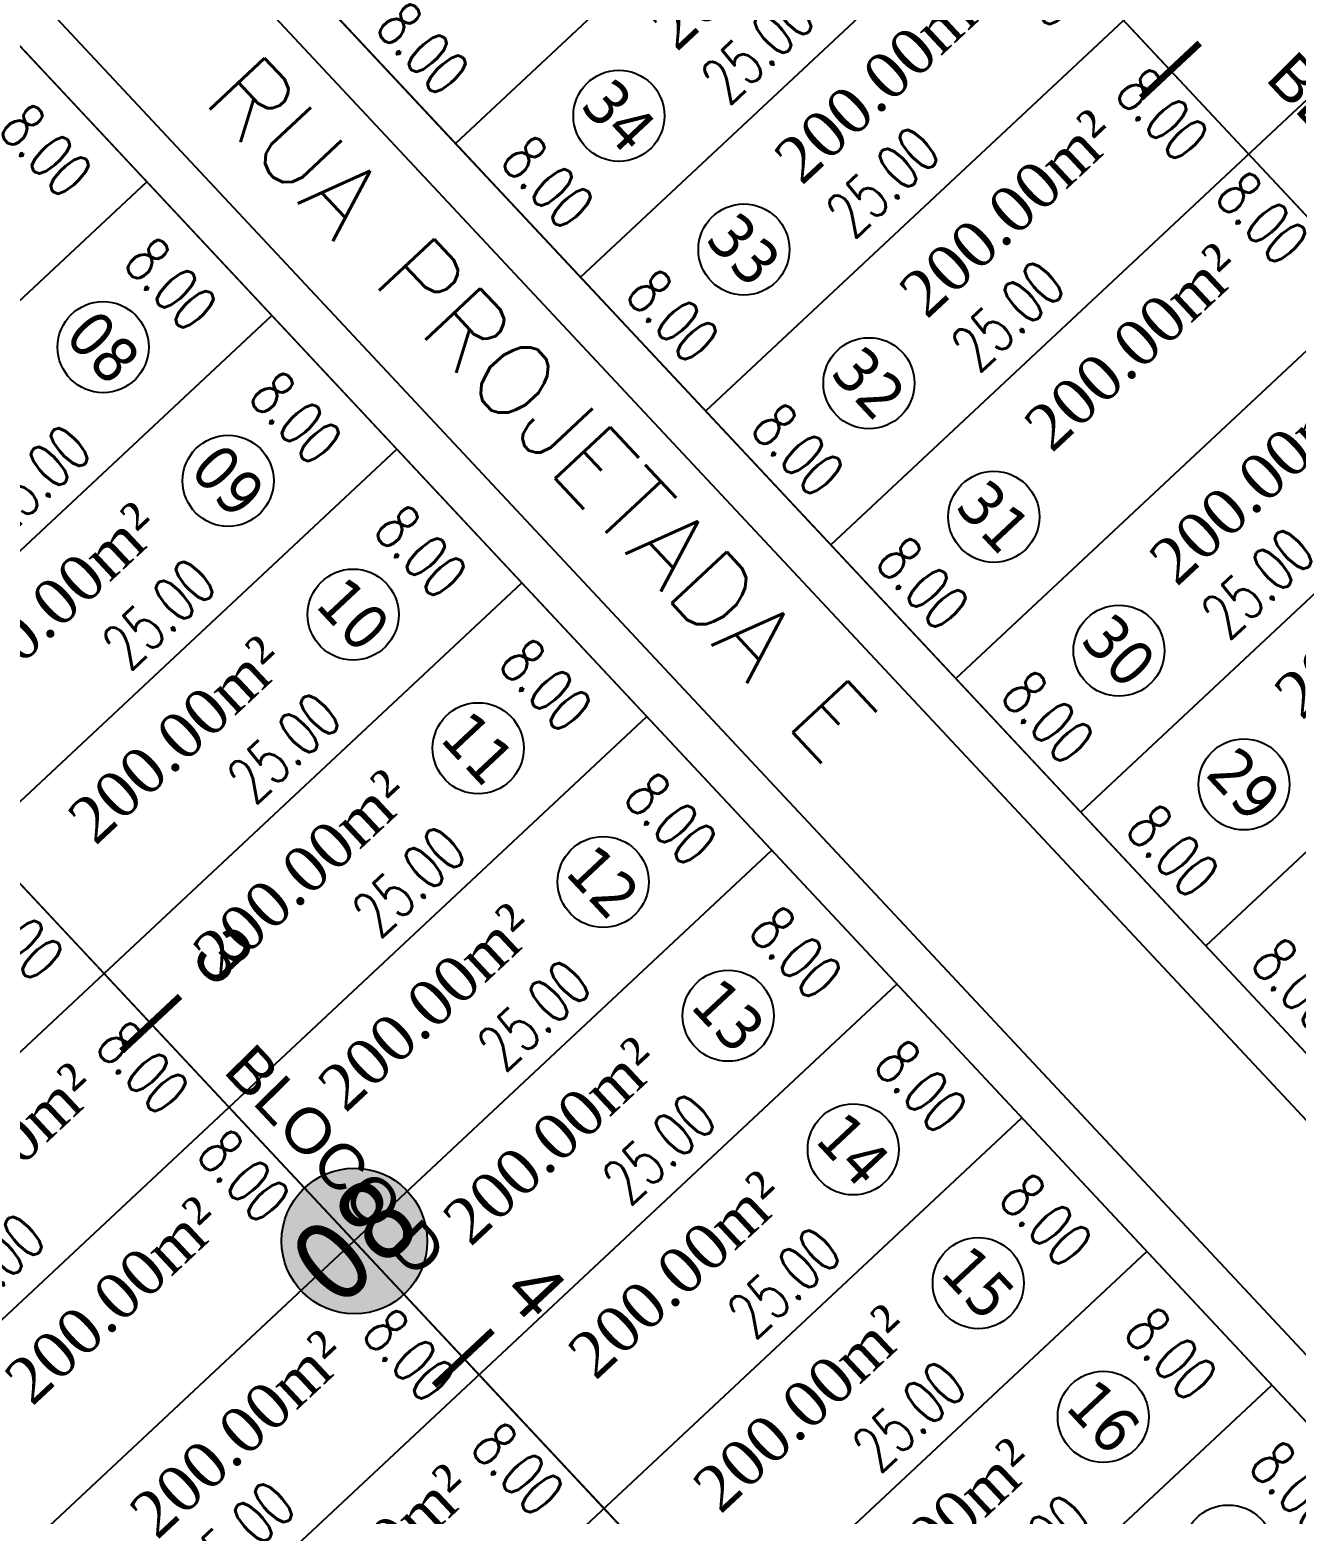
# Model space of a CAD drawing. Header units: metres. Extents: x 436314 to 439216, y 9612307 to 9615043.
# Drawn here: x 437425.6 to 437481, y 9614770.7 to 9614835.6 of the extents above; entities that cross this region are included whole.
import ezdxf

# ---------------------------------------------------------------- set-up
doc = ezdxf.new("R2010")
doc.units = ezdxf.units.M
doc.header["$PDMODE"] = 35
doc.header["$PDSIZE"] = 0.1
doc.linetypes.add('ACAD_ISO02W100', pattern=[15, 12, -3])
for name, color, linetype in [('ADUTORA', 90, 'Continuous'), ('Auxiliar', 7, 'Continuous'), ('COTAS', 10, 'Continuous'), ('Eixo Acesso', 2, 'ACAD_ISO02W100'), ('Estacas', 7, 'Continuous'), ('Layer3', 1, 'Continuous'), ('M_FIO', 32, 'Continuous'), ('ÁREA', 7, 'Continuous')]:
    doc.layers.add(name, color=color, linetype=linetype)
doc.layers.get('0').off()
doc.styles.add('ARIAL', font='arial.ttf')
doc.styles.add('COTAS', font='romans.shx', dxfattribs={"width": 0.7})
doc.styles.add('symplex', font='simplex.shx', dxfattribs={"bigfont": 'bigfont.shx'})
doc.styles.add('tahoma', font='tahoma.ttf')
doc.styles.add('ÁREA', font='times.ttf', dxfattribs={"height": 2})
doc.dimstyles.new('C-75', dxfattribs={"dimtxt": 2, "dimasz": 0.2, "dimexe": 0, "dimexo": 0, "dimgap": 1, "dimtad": 0, "dimzin": 4, "dimdsep": 46, "dimtxsty": 'COTAS', "dimblk1": 'BOL-COT', "dimblk2": 'BOL-COT', "dimsah": 1, "dimcen": 0.1, "dimse1": 1, "dimse2": 1, "dimsd1": 1, "dimsd2": 1, "dimclrd": 8, "dimclre": 256, "dimclrt": 256, "dimaunit": 1, "dimadec": 3, "dimazin": 0, "dimtfac": 0.5, "dimtix": 1, "dimtmove": 0, "dimatfit": 3, "dimldrblk": 'BOL-COT', "dimfxl": 1, "dimtolj": 1, "dimtzin": 0, "dimarcsym": 0})

# ---------------------------------------------------------------- blocks, each defined once
blk = doc.blocks.new('Est')
at = {"const_width": 0.2}
blk.add_lwpolyline([(0, -1.19999999925494), (0, 1.200000001117586)], dxfattribs=at)
blk = doc.blocks.new('*D468')
at = {"layer": 'Defpoints', "color": 0, "transparency": 16777216}
for p in [(2671.273579074094, 1125.551401792425), (2668.99414419426, 1117.551320744429), (2671.273863501114, 1117.55140179615)]:
    blk.add_point(p, dxfattribs=at)
at = {"layer": 'Layer3', "transparency": 16777216, "insert": (2668.994001980749, 1121.551320742566), "char_height": 2, "attachment_point": 5, "rotation": 270.0020370584799, "style": 'COTAS'}
blk.add_mtext('\\A1;8.00', dxfattribs=at)
blk = doc.blocks.new('BOL-COT')
at = {"layer": 'COTAS'}
for p, q in [((-1.999999999999943, 8.53e-14), (2, 8.53e-14)), ((0, -2.999999999999971), (0, 3.000000000000028))]:
    blk.add_line(p, q, dxfattribs=at)
blk.add_circle((0, 0), 0.4, dxfattribs=at)
blk = doc.blocks.new('*D469')
at = {"layer": 'Defpoints', "color": 0, "transparency": 16777216}
for p in [(2646.273797914312, 1119.394247165281), (2646.273863464966, 1117.550512969825), (2671.273863499251, 1117.551401799876)]:
    blk.add_point(p, dxfattribs=at)
at = {"layer": 'Layer3', "transparency": 16777216, "insert": (2658.773797931455, 1119.394691580306), "char_height": 2, "attachment_point": 5, "rotation": 0.002037048421005068, "style": 'COTAS'}
blk.add_mtext('\\A1;25.00', dxfattribs=at)
blk = doc.blocks.new('*D473')
at = {"layer": 'Defpoints', "color": 0, "transparency": 16777216}
for p in [(2671.273863500182, 1117.551401798013), (2668.994428619359, 1109.551320750365), (2671.274147925981, 1109.551401801738)]:
    blk.add_point(p, dxfattribs=at)
at = {"layer": 'Layer3', "transparency": 16777216, "insert": (2668.99428640646, 1113.551320748503), "char_height": 2, "attachment_point": 5, "rotation": 270.00203704972546, "style": 'COTAS'}
blk.add_mtext('\\A1;8.00', dxfattribs=at)
blk = doc.blocks.new('*D474')
at = {"layer": 'Defpoints', "color": 0, "transparency": 16777216}
for p in [(2646.274082339159, 1111.394247163418), (2646.27414788995, 1109.550512975413), (2671.27414792435, 1109.551401807326)]:
    blk.add_point(p, dxfattribs=at)
at = {"layer": 'Layer3', "transparency": 16777216, "insert": (2658.774082356359, 1111.394691579375), "char_height": 2, "attachment_point": 5, "rotation": 0.00203705268987296, "style": 'COTAS'}
blk.add_mtext('\\A1;25.00', dxfattribs=at)
blk = doc.blocks.new('*D478')
at = {"layer": 'Defpoints', "color": 0, "transparency": 16777216}
for p in [(2671.274147924118, 1109.551401803601), (2668.994713041664, 1101.55132076332), (2671.274432350206, 1101.551401814776)]:
    blk.add_point(p, dxfattribs=at)
at = {"layer": 'Layer3', "transparency": 16777216, "insert": (2668.99457082862, 1105.551320757733), "char_height": 2, "attachment_point": 5, "rotation": 270.0020370518117, "style": 'COTAS'}
blk.add_mtext('\\A1;8.00', dxfattribs=at)
blk = doc.blocks.new('*D479')
at = {"layer": 'Defpoints', "color": 0, "transparency": 16777216}
for p in [(2646.274366763131, 1103.394247167143), (2646.274432314059, 1101.550512984726), (2671.274432348402, 1101.551401818502)]:
    blk.add_point(p, dxfattribs=at)
at = {"layer": 'Layer3', "transparency": 16777216, "insert": (2658.774366780302, 1103.394691584031), "char_height": 2, "attachment_point": 5, "rotation": 0.0020370569587351227, "style": 'COTAS'}
blk.add_mtext('\\A1;25.00', dxfattribs=at)
blk = doc.blocks.new('*D483')
at = {"layer": 'Defpoints', "color": 0, "transparency": 16777216}
for p in [(2671.274432351138, 1101.551401814777), (2668.994997471712, 1093.551320763139), (2671.274716777868, 1093.551401814777)]:
    blk.add_point(p, dxfattribs=at)
at = {"layer": 'Layer3', "transparency": 16777216, "insert": (2668.994855258347, 1097.551320763138), "char_height": 2, "attachment_point": 5, "rotation": 270.00203705639456, "style": 'COTAS'}
blk.add_mtext('\\A1;8.00', dxfattribs=at)
blk = doc.blocks.new('*D484')
at = {"layer": 'Defpoints', "color": 0, "transparency": 16777216}
for p in [(2646.274651191357, 1095.394247178319), (2646.274716742011, 1093.550512986588), (2671.274716776237, 1093.55140181664)]:
    blk.add_point(p, dxfattribs=at)
at = {"layer": 'Layer3', "transparency": 16777216, "insert": (2658.77465120847, 1095.394691593345), "char_height": 2, "attachment_point": 5, "rotation": 0.002037048421005068, "style": 'COTAS'}
blk.add_mtext('\\A1;25.00', dxfattribs=at)
blk = doc.blocks.new('*D486')
at = {"layer": 'Defpoints', "color": 0, "transparency": 16777216}
for p in [(2642.177622012352, 1101.372511584643), (2642.177906438441, 1093.372511592093), (2644.70852871844, 1093.372601563968)]:
    blk.add_point(p, dxfattribs=at)
at = {"layer": 'Layer3', "transparency": 16777216, "insert": (2644.708386505396, 1097.372601557854), "char_height": 2, "attachment_point": 5, "rotation": 270.00203705181076, "style": 'COTAS'}
blk.add_mtext('\\A1;8.00', dxfattribs=at)
blk = doc.blocks.new('*D487')
at = {"layer": 'Defpoints', "color": 0, "transparency": 16777216}
for p in [(2646.273926679224, 1095.585696252394), (2621.274717113376, 1093.540807428169), (2646.274716782989, 1093.550512988451)]:
    blk.add_point(p, dxfattribs=at)
at = {"layer": 'Layer3', "transparency": 16777216, "insert": (2633.773926844418, 1095.580843472253), "char_height": 2, "attachment_point": 5, "rotation": 0.022243504854916035, "style": 'COTAS'}
blk.add_mtext('\\A1;25.00', dxfattribs=at)
blk = doc.blocks.new('*D488')
at = {"layer": 'Defpoints', "color": 0, "transparency": 16777216}
for p in [(2671.274716774143, 1093.551401814777), (2668.995281889884, 1085.551320770523), (2671.275001201105, 1085.551401822228)]:
    blk.add_point(p, dxfattribs=at)
at = {"layer": 'Layer3', "transparency": 16777216, "insert": (2668.995139676403, 1089.551320766798), "char_height": 2, "attachment_point": 5, "rotation": 270.002037058064, "style": 'COTAS'}
blk.add_mtext('\\A1;8.00', dxfattribs=at)
blk = doc.blocks.new('*D489')
at = {"layer": 'Defpoints', "color": 0, "transparency": 16777216}
for p in [(2646.274935614302, 1087.394247195083), (2646.275001164957, 1085.550512994039), (2671.275001199241, 1085.55140182409)]:
    blk.add_point(p, dxfattribs=at)
at = {"layer": 'Layer3', "transparency": 16777216, "insert": (2658.774935631445, 1087.394691610108), "char_height": 2, "attachment_point": 5, "rotation": 0.002037048421005068, "style": 'COTAS'}
blk.add_mtext('\\A1;25.00', dxfattribs=at)
blk = doc.blocks.new('*D491')
at = {"layer": 'Defpoints', "color": 0, "transparency": 16777216}
for p in [(2642.17790643553, 1093.372511590231), (2642.178190860688, 1085.372511597681), (2644.708813139815, 1085.372601569261)]:
    blk.add_point(p, dxfattribs=at)
at = {"layer": 'Layer3', "transparency": 16777216, "insert": (2644.708670927236, 1089.372601574618), "char_height": 2, "attachment_point": 5, "rotation": 270.00203704514064, "style": 'COTAS'}
blk.add_mtext('\\A1;8.00', dxfattribs=at)
blk = doc.blocks.new('*D492')
at = {"layer": 'Defpoints', "color": 0, "transparency": 16777216}
for p in [(2646.274211102169, 1087.585696259844), (2621.275001535448, 1085.540807431895), (2646.275001205935, 1085.550512992176)]:
    blk.add_point(p, dxfattribs=at)
at = {"layer": 'Layer3', "transparency": 16777216, "insert": (2633.774211266926, 1087.580843479703), "char_height": 2, "attachment_point": 5, "rotation": 0.02224350485413681, "style": 'COTAS'}
blk.add_mtext('\\A1;25.00', dxfattribs=at)
blk = doc.blocks.new('*D493')
at = {"layer": 'Defpoints', "color": 0, "transparency": 16777216}
for p in [(2671.275001201104, 1085.551401822227), (2668.995566319232, 1077.551320778238), (2671.275285627135, 1077.551401829678)]:
    blk.add_point(p, dxfattribs=at)
at = {"layer": 'Layer3', "transparency": 16777216, "insert": (2668.995424106217, 1081.551320774514), "char_height": 2, "attachment_point": 5, "rotation": 270.00203705139387, "style": 'COTAS'}
blk.add_mtext('\\A1;8.00', dxfattribs=at)
blk = doc.blocks.new('*D494')
at = {"layer": 'Defpoints', "color": 0, "transparency": 16777216}
for p in [(2646.275220040529, 1079.394247196946), (2646.275285591046, 1077.550513003352), (2671.275285625271, 1077.551401831541)]:
    blk.add_point(p, dxfattribs=at)
at = {"layer": 'Layer3', "transparency": 16777216, "insert": (2658.775220057642, 1079.39469161104), "char_height": 2, "attachment_point": 5, "rotation": 0.002037044152142905, "style": 'COTAS'}
blk.add_mtext('\\A1;25.00', dxfattribs=at)
blk = doc.blocks.new('*D495')
at = {"layer": 'Defpoints', "color": 0, "transparency": 16777216}
for p in [(2642.174668986141, 1086.904543355438), (2642.174953413104, 1078.904543362889), (2644.705575691618, 1078.90463333504)]:
    blk.add_point(p, dxfattribs=at)
at = {"layer": 'Layer3', "transparency": 16777216, "insert": (2644.705433478137, 1082.904633324924), "char_height": 2, "attachment_point": 5, "rotation": 270.002037058064, "style": 'COTAS'}
blk.add_mtext('\\A1;8.00', dxfattribs=at)
blk = doc.blocks.new('*D496')
at = {"layer": 'Defpoints', "color": 0, "transparency": 16777216}
for p in [(2671.275285626203, 1077.551401829678), (2668.99585074276, 1069.551320778288), (2671.275570052059, 1069.551401829678)]:
    blk.add_point(p, dxfattribs=at)
at = {"layer": 'Layer3', "transparency": 16777216, "insert": (2668.995708529832, 1073.551320778288), "char_height": 2, "attachment_point": 5, "rotation": 270.0020370501413, "style": 'COTAS'}
blk.add_mtext('\\A1;8.00', dxfattribs=at)
blk = doc.blocks.new('*D497')
at = {"layer": 'Defpoints', "color": 0, "transparency": 16777216}
for p in [(2646.275504466502, 1071.394247196946), (2646.275570017019, 1069.55051300894), (2671.275570051302, 1069.551401837128)]:
    blk.add_point(p, dxfattribs=at)
at = {"layer": 'Layer3', "transparency": 16777216, "insert": (2658.775504483644, 1071.39469161104), "char_height": 2, "attachment_point": 5, "rotation": 0.002037044152142905, "style": 'COTAS'}
blk.add_mtext('\\A1;25.00', dxfattribs=at)
blk = doc.blocks.new('*D499')
at = {"layer": 'Defpoints', "color": 0, "transparency": 16777216}
for p in [(2642.10909494114, 1076.243022471997), (2642.109379368102, 1068.243022479448), (2644.640001647607, 1068.243112451599)]:
    blk.add_point(p, dxfattribs=at)
at = {"layer": 'Layer3', "transparency": 16777216, "insert": (2644.639859434125, 1072.243112454522), "char_height": 2, "attachment_point": 5, "rotation": 270.002037058064, "style": 'COTAS'}
blk.add_mtext('\\A1;8.00', dxfattribs=at)
blk = doc.blocks.new('*D500')
at = {"layer": 'Defpoints', "color": 0, "transparency": 16777216}
for p in [(2646.274779953813, 1071.585696269158), (2621.275570387452, 1069.540807443071), (2646.27557005788, 1069.550513007077)]:
    blk.add_point(p, dxfattribs=at)
at = {"layer": 'Layer3', "transparency": 16777216, "insert": (2633.774780118599, 1071.580843487154), "char_height": 2, "attachment_point": 5, "rotation": 0.022243513391919073, "style": 'COTAS'}
blk.add_mtext('\\A1;25.00', dxfattribs=at)
blk = doc.blocks.new('*D501')
at = {"layer": 'Defpoints', "color": 0, "transparency": 16777216}
for p in [(2671.275570051128, 1069.551401833403), (2668.996135170304, 1061.551320789165), (2671.275854478031, 1061.551401840854)]:
    blk.add_point(p, dxfattribs=at)
at = {"layer": 'Layer3', "transparency": 16777216, "insert": (2668.995992956852, 1065.551320785441), "char_height": 2, "attachment_point": 5, "rotation": 270.00203705764716, "style": 'COTAS'}
blk.add_mtext('\\A1;8.00', dxfattribs=at)
blk = doc.blocks.new('*D502')
at = {"layer": 'Defpoints', "color": 0, "transparency": 16777216}
for p in [(2646.27578889121, 1063.394247195083), (2646.275854442001, 1061.550513012665), (2671.275854476286, 1061.551401844579)]:
    blk.add_point(p, dxfattribs=at)
at = {"layer": 'Layer3', "transparency": 16777216, "insert": (2658.775788908352, 1063.39469161104), "char_height": 2, "attachment_point": 5, "rotation": 0.00203705268987296, "style": 'COTAS'}
blk.add_mtext('\\A1;25.00', dxfattribs=at)
blk = doc.blocks.new('*D504')
at = {"layer": 'Defpoints', "color": 0, "transparency": 16777216}
for p in [(2642.178759712517, 1069.372511608857), (2642.1790441375, 1061.372511614445), (2644.709666416481, 1061.37260158597)]:
    blk.add_point(p, dxfattribs=at)
at = {"layer": 'Layer3', "transparency": 16777216, "insert": (2644.709524203989, 1065.372601595107), "char_height": 2, "attachment_point": 5, "rotation": 270.0020370438896, "style": 'COTAS'}
blk.add_mtext('\\A1;8.00', dxfattribs=at)
blk = doc.blocks.new('*D505')
at = {"layer": 'Defpoints', "color": 0, "transparency": 16777216}
for p in [(2646.275064378915, 1063.585696267295), (2621.275854812435, 1061.540807448658), (2646.275854482979, 1061.550513012666)]:
    blk.add_point(p, dxfattribs=at)
at = {"layer": 'Layer3', "transparency": 16777216, "insert": (2633.775064543643, 1063.580843485291), "char_height": 2, "attachment_point": 5, "rotation": 0.022243513391815937, "style": 'COTAS'}
blk.add_mtext('\\A1;25.00', dxfattribs=at)
blk = doc.blocks.new('*D506')
at = {"layer": 'Defpoints', "color": 0, "transparency": 16777216}
for p in [(2671.27585447617, 1061.551401840854), (2668.996419598139, 1053.551320795035), (2671.276138902084, 1053.551401846442)]:
    blk.add_point(p, dxfattribs=at)
at = {"layer": 'Layer3', "transparency": 16777216, "insert": (2668.996277385182, 1057.551320792242), "char_height": 2, "attachment_point": 5, "rotation": 270.0020370505597, "style": 'COTAS'}
blk.add_mtext('\\A1;8.00', dxfattribs=at)
blk = doc.blocks.new('*D507')
at = {"layer": 'Defpoints', "color": 0, "transparency": 16777216}
for p in [(2646.276073316018, 1055.394247206259), (2646.27613886681, 1053.550513018254), (2671.276138901268, 1053.551401850167)]:
    blk.add_point(p, dxfattribs=at)
at = {"layer": 'Layer3', "transparency": 16777216, "insert": (2658.776073333247, 1055.394691622216), "char_height": 2, "attachment_point": 5, "rotation": 0.00203705268987296, "style": 'COTAS'}
blk.add_mtext('\\A1;25.00', dxfattribs=at)
blk = doc.blocks.new('*D511')
at = {"layer": 'Defpoints', "color": 0, "transparency": 16777216}
for p in [(2671.276138901153, 1053.551401848304), (2668.996704013926, 1045.551320802453), (2671.276423327183, 1045.551401853892)]:
    blk.add_point(p, dxfattribs=at)
at = {"layer": 'Layer3', "transparency": 16777216, "insert": (2668.996561800911, 1049.551320799659), "char_height": 2, "attachment_point": 5, "rotation": 270.0020370513935, "style": 'COTAS'}
blk.add_mtext('\\A1;8.00', dxfattribs=at)
blk = doc.blocks.new('*D512')
at = {"layer": 'Defpoints', "color": 0, "transparency": 16777216}
for p in [(2646.276357741588, 1047.394247223023), (2646.276423291967, 1045.55051302943), (2671.276423326252, 1045.551401855755)]:
    blk.add_point(p, dxfattribs=at)
at = {"layer": 'Layer3', "transparency": 16777216, "insert": (2658.776357758731, 1047.394691636185), "char_height": 2, "attachment_point": 5, "rotation": 0.0020370398832807433, "style": 'COTAS'}
blk.add_mtext('\\A1;25.00', dxfattribs=at)
blk = doc.blocks.new('*D516')
at = {"layer": 'Defpoints', "color": 0, "transparency": 16777216}
for p in [(2671.276423333701, 1045.551401853892), (2668.996988451714, 1037.551320804348), (2671.276707759616, 1037.551401855755)]:
    blk.add_point(p, dxfattribs=at)
at = {"layer": 'Layer3', "transparency": 16777216, "insert": (2668.996846238757, 1041.551320803417), "char_height": 2, "attachment_point": 5, "rotation": 270.0020370505587, "style": 'COTAS'}
blk.add_mtext('\\A1;8.00', dxfattribs=at)
blk = doc.blocks.new('*D517')
at = {"layer": 'Defpoints', "color": 0, "transparency": 16777216}
for p in [(2646.276642172932, 1039.394247234199), (2646.276707723586, 1037.55051302943), (2671.276707758918, 1037.55140185948)]:
    blk.add_point(p, dxfattribs=at)
at = {"layer": 'Layer3', "transparency": 16777216, "insert": (2658.776642190597, 1039.394691649224), "char_height": 2, "attachment_point": 5, "rotation": 0.0020370484209076656, "style": 'COTAS'}
blk.add_mtext('\\A1;25.00', dxfattribs=at)
blk = doc.blocks.new('*D566')
at = {"layer": 'Defpoints', "color": 0, "transparency": 16777216}
for p in [(2682.273863495758, 1117.551793283182), (2682.274147920741, 1109.551793285045), (2684.066312217817, 1109.551857002083)]:
    blk.add_point(p, dxfattribs=at)
at = {"layer": 'Layer3', "transparency": 16777216, "insert": (2684.066170005326, 1113.551857001151), "char_height": 2, "attachment_point": 5, "rotation": 270.00203704388855, "style": 'COTAS'}
blk.add_mtext('\\A1;8.00', dxfattribs=at)
blk = doc.blocks.new('*D568')
at = {"layer": 'Defpoints', "color": 0, "transparency": 16777216}
for p in [(2707.273357801564, 1111.587865382764), (2682.274148234365, 1109.542976554814), (2707.274147905782, 1109.552682120684)]:
    blk.add_point(p, dxfattribs=at)
at = {"layer": 'Layer3', "transparency": 16777216, "insert": (2694.773357965855, 1111.583012599829), "char_height": 2, "attachment_point": 5, "rotation": 0.02224351765991639, "style": 'COTAS'}
blk.add_mtext('\\A1;25.00', dxfattribs=at)
blk = doc.blocks.new('*D571')
at = {"layer": 'Defpoints', "color": 0, "transparency": 16777216}
for p in [(2682.274147919928, 1109.551793286908), (2682.274432344852, 1101.551793298084), (2684.066596642685, 1101.551857015109)]:
    blk.add_point(p, dxfattribs=at)
at = {"layer": 'Layer3', "transparency": 16777216, "insert": (2684.066454430222, 1105.551857009521), "char_height": 2, "attachment_point": 5, "rotation": 270.0020370434741, "style": 'COTAS'}
blk.add_mtext('\\A1;8.00', dxfattribs=at)
blk = doc.blocks.new('*D573')
at = {"layer": 'Defpoints', "color": 0, "transparency": 16777216}
for p in [(2707.273642225079, 1103.587865392077), (2682.274432659405, 1101.542976567852), (2707.274432328844, 1101.552682128134)]:
    blk.add_point(p, dxfattribs=at)
at = {"layer": 'Layer3', "transparency": 16777216, "insert": (2694.77364239036, 1103.583012611936), "char_height": 2, "attachment_point": 5, "rotation": 0.022243504855070734, "style": 'COTAS'}
blk.add_mtext('\\A1;25.00', dxfattribs=at)
blk = doc.blocks.new('*D576')
at = {"layer": 'Defpoints', "color": 0, "transparency": 16777216}
for p in [(2682.274432346714, 1101.551793298083), (2682.274716773559, 1093.551793298083), (2684.066881070577, 1093.551857015538)]:
    blk.add_point(p, dxfattribs=at)
at = {"layer": 'Layer3', "transparency": 16777216, "insert": (2684.066738857155, 1097.551857015538), "char_height": 2, "attachment_point": 5, "rotation": 270.00203705722834, "style": 'COTAS'}
blk.add_mtext('\\A1;8.00', dxfattribs=at)
blk = doc.blocks.new('*D577')
at = {"layer": 'Defpoints', "color": 0, "transparency": 16777216}
for p in [(2703.177621986333, 1101.374680729914), (2703.177906412423, 1093.374680737364), (2705.708528691548, 1093.374770709239)]:
    blk.add_point(p, dxfattribs=at)
at = {"layer": 'Layer3', "transparency": 16777216, "insert": (2705.708386478504, 1097.374770708713), "char_height": 2, "attachment_point": 5, "rotation": 270.00203705181076, "style": 'COTAS'}
blk.add_mtext('\\A1;8.00', dxfattribs=at)
blk = doc.blocks.new('*D578')
at = {"layer": 'Defpoints', "color": 0, "transparency": 16777216}
for p in [(2707.273926652876, 1095.587865406979), (2682.274717087125, 1093.542976569715), (2707.274716756796, 1093.55268213186)]:
    blk.add_point(p, dxfattribs=at)
at = {"layer": 'Layer3', "transparency": 16777216, "insert": (2694.77392681804, 1095.583012625906), "char_height": 2, "attachment_point": 5, "rotation": 0.022243509123726954, "style": 'COTAS'}
blk.add_mtext('\\A1;25.00', dxfattribs=at)
blk = doc.blocks.new('*D580')
at = {"layer": 'Defpoints', "color": 0, "transparency": 16777216}
for p in [(2707.27493558803, 1087.396416336629), (2707.275001138822, 1085.55268213931), (2732.275001173223, 1085.553570971224)]:
    blk.add_point(p, dxfattribs=at)
at = {"layer": 'Layer3', "transparency": 16777216, "insert": (2719.77493560523, 1087.396860752586), "char_height": 2, "attachment_point": 5, "rotation": 0.00203705268987296, "style": 'COTAS'}
blk.add_mtext('\\A1;25.00', dxfattribs=at)
blk = doc.blocks.new('*D581')
at = {"layer": 'Defpoints', "color": 0, "transparency": 16777216}
for p in [(2682.274716769834, 1093.551793298083), (2682.275001195748, 1085.551793307397), (2684.06716548875, 1085.551857024642)]:
    blk.add_point(p, dxfattribs=at)
at = {"layer": 'Layer3', "transparency": 16777216, "insert": (2684.067023275793, 1089.551857019986), "char_height": 2, "attachment_point": 5, "rotation": 270.0020370505606, "style": 'COTAS'}
blk.add_mtext('\\A1;8.00', dxfattribs=at)
blk = doc.blocks.new('*D582')
at = {"layer": 'Defpoints', "color": 0, "transparency": 16777216}
for p in [(2703.177906409396, 1093.374680735502), (2703.178190834495, 1085.374680742952), (2705.708813114581, 1085.374770714514)]:
    blk.add_point(p, dxfattribs=at)
at = {"layer": 'Layer3', "transparency": 16777216, "insert": (2705.708670902032, 1089.374770712438), "char_height": 2, "attachment_point": 5, "rotation": 270.0020370447238, "style": 'COTAS'}
blk.add_mtext('\\A1;8.00', dxfattribs=at)
blk = doc.blocks.new('*D583')
at = {"layer": 'Defpoints', "color": 0, "transparency": 16777216}
for p in [(2707.274211076001, 1087.58786540139), (2682.275001509489, 1085.542976577166), (2707.275001179916, 1085.55268213931)]:
    blk.add_point(p, dxfattribs=at)
at = {"layer": 'Layer3', "transparency": 16777216, "insert": (2694.774211240787, 1087.583012620318), "char_height": 2, "attachment_point": 5, "rotation": 0.022243509123056594, "style": 'COTAS'}
blk.add_mtext('\\A1;25.00', dxfattribs=at)
blk = doc.blocks.new('*D586')
at = {"layer": 'Defpoints', "color": 0, "transparency": 16777216}
for p in [(2703.281395204215, 1087.08786838721), (2703.281679630129, 1079.087868392798), (2705.81230191004, 1079.087958364618)]:
    blk.add_point(p, dxfattribs=at)
at = {"layer": 'Layer3', "transparency": 16777216, "insert": (2705.812159697083, 1083.087958354834), "char_height": 2, "attachment_point": 5, "rotation": 270.0020370505597, "style": 'COTAS'}
blk.add_mtext('\\A1;8.00', dxfattribs=at)
blk = doc.blocks.new('*D589')
at = {"layer": 'Defpoints', "color": 0, "transparency": 16777216}
for p in [(2682.275285621838, 1077.551793314847), (2682.275570046705, 1069.551793318573), (2684.067734341976, 1069.551857035584)]:
    blk.add_point(p, dxfattribs=at)
at = {"layer": 'Layer3', "transparency": 16777216, "insert": (2684.067592129542, 1073.551857033722), "char_height": 2, "attachment_point": 5, "rotation": 270.00203704305534, "style": 'COTAS'}
blk.add_mtext('\\A1;8.00', dxfattribs=at)
blk = doc.blocks.new('*D591')
at = {"layer": 'Defpoints', "color": 0, "transparency": 16777216}
for p in [(2707.274779927755, 1071.587865427467), (2682.275570361433, 1069.542976586479), (2707.275570031978, 1069.552682152349)]:
    blk.add_point(p, dxfattribs=at)
at = {"layer": 'Layer3', "transparency": 16777216, "insert": (2694.774780092482, 1071.583012644532), "char_height": 2, "attachment_point": 5, "rotation": 0.022243517660695614, "style": 'COTAS'}
blk.add_mtext('\\A1;25.00', dxfattribs=at)
blk = doc.blocks.new('*D594')
at = {"layer": 'Defpoints', "color": 0, "transparency": 16777216}
for p in [(2682.275570046705, 1069.551793318573), (2682.275854472852, 1061.551793329749), (2684.068018767075, 1061.551857047047)]:
    blk.add_point(p, dxfattribs=at)
at = {"layer": 'Layer3', "transparency": 16777216, "insert": (2684.067876554002, 1065.551857041459), "char_height": 2, "attachment_point": 5, "rotation": 270.0020370522286, "style": 'COTAS'}
blk.add_mtext('\\A1;8.00', dxfattribs=at)
blk = doc.blocks.new('*D596')
at = {"layer": 'Defpoints', "color": 0, "transparency": 16777216}
for p in [(2707.27506435287, 1063.587865423742), (2682.275854786242, 1061.542976595792), (2707.275854456787, 1061.552682157937)]:
    blk.add_point(p, dxfattribs=at)
at = {"layer": 'Layer3', "transparency": 16777216, "insert": (2694.775064517598, 1063.58301264267), "char_height": 2, "attachment_point": 5, "rotation": 0.022243509122953458, "style": 'COTAS'}
blk.add_mtext('\\A1;25.00', dxfattribs=at)
blk = doc.blocks.new('*D599')
at = {"layer": 'Defpoints', "color": 0, "transparency": 16777216}
for p in [(2682.27585447192, 1061.551793329748), (2682.27613889766, 1053.551793331611), (2684.068303191418, 1053.551857048818)]:
    blk.add_point(p, dxfattribs=at)
at = {"layer": 'Layer3', "transparency": 16777216, "insert": (2684.068160978548, 1057.551857047887), "char_height": 2, "attachment_point": 5, "rotation": 270.002037049308, "style": 'COTAS'}
blk.add_mtext('\\A1;8.00', dxfattribs=at)
blk = doc.blocks.new('*D601')
at = {"layer": 'Defpoints', "color": 0, "transparency": 16777216}
for p in [(2707.275348777665, 1055.587865434918), (2682.276139211399, 1053.54297660138), (2707.276138881886, 1053.55268216725)]:
    blk.add_point(p, dxfattribs=at)
at = {"layer": 'Layer3', "transparency": 16777216, "insert": (2694.775348942421, 1055.583012651983), "char_height": 2, "attachment_point": 5, "rotation": 0.02224351766074718, "style": 'COTAS'}
blk.add_mtext('\\A1;25.00', dxfattribs=at)
blk = doc.blocks.new('*D816')
at = {"layer": 'Defpoints', "color": 0, "transparency": 16777216}
for p in [(2682.275000882184, 1085.56061003949), (2682.275285308156, 1077.560610043215), (2684.06744960139, 1077.560673760475)]:
    blk.add_point(p, dxfattribs=at)
at = {"layer": 'Layer3', "transparency": 16777216, "insert": (2684.067307388405, 1081.560673758612), "char_height": 2, "attachment_point": 5, "rotation": 270.0020370509761, "style": 'COTAS'}
blk.add_mtext('\\A1;8.00', dxfattribs=at)
blk = doc.blocks.new('atutu')
at = {"layer": 'Layer3'}
h = blk.add_hatch(color=101, dxfattribs=at)
h.dxf.hatch_style = 1
h.set_gradient(color1=(131, 236, 156), color2=(83, 228, 117), one_color=1, tint=0.6100000143051147)
h.paths.add_polyline_path([(2648.601695352898, 1075.350148910987, 1), (2643.973493714491, 1079.720388001162, 1)])
at = {"layer": 'Layer3', "color": 0}
for points in [[(2646.272690248816, 1150.550513102073), (2646.277916575398, 1003.550513051781)], [(2707.272690222448, 1150.552682049903), (2707.277916549263, 1003.552682200778)], [(2671.277845454135, 1005.551402079272), (2671.272761350987, 1148.551401777524)], [(2682.277845446801, 1005.551793368864), (2682.272761344933, 1148.551792860362)], [(2621.273863429868, 1117.549624335352), (2671.273863499542, 1117.551401997316)], [(2621.274147854792, 1109.549624337214), (2671.274147924525, 1109.551402002904)], [(2682.274147828425, 1109.551793283182), (2732.274147898099, 1109.553570948872)], [(2621.274432280765, 1101.549624350253), (2671.274432349683, 1101.551402015942)], [(2682.274432254514, 1101.551793299946), (2732.27443232314, 1101.553570961911)], [(2621.274716706621, 1093.549624355841), (2671.274716774549, 1093.55140201408)], [(2682.27471667938, 1093.551793299946), (2732.274716748065, 1093.553570960048)], [(2621.275001132477, 1085.549624359566), (2671.275001199416, 1085.551402019668)], [(2682.275001105411, 1085.551793309259), (2732.275001173223, 1085.553570971224)], [(2621.275285558624, 1077.549624368879), (2671.275285626378, 1077.551402028981)], [(2682.275285532314, 1077.551793314847), (2732.27528560001, 1077.553570980537)], [(2621.275569984597, 1069.549624370742), (2671.275570051536, 1069.551402032706)], [(2682.275569958229, 1069.551793318573), (2732.275570024993, 1069.553570980537)], [(2621.275854409463, 1061.54962437633), (2671.275854477275, 1061.551402040157)], [(2682.275854383328, 1061.551793326023), (2732.275854451024, 1061.553570991713)], [(2621.276138836425, 1053.54962438378), (2671.276138901502, 1053.551402047607)], [(2621.276423262223, 1045.549624393093), (2671.276423327358, 1045.551402051333)]]:
    blk.add_lwpolyline(points, dxfattribs=at)
for centre, radius in [((2664.944038460404, 1113.571770228776), 1.990958139869911), ((2664.944322884573, 1105.57177023809), 1.990958139869911), ((2688.313617837639, 1105.56378472257), 1.990958139869911), ((2664.944607313222, 1097.571770247403), 1.990958139869911), ((2688.313902266522, 1097.56378473002), 1.990958139869911), ((2664.944891736459, 1089.571770251128), 1.990958139869911), ((2688.314186688537, 1089.563784735608), 1.990958139869911), ((2664.945176162315, 1081.571770258579), 1.990958139869911), ((2688.31447080106, 1081.572601475152), 1.990958139869911), ((2646.287594531803, 1077.535248009819), 3.182736247992434), ((2664.94546058724, 1073.571770258579), 1.990958139869911), ((2688.31475554054, 1073.563784748647), 1.990958139869911), ((2664.945745013503, 1065.571770267892), 1.990958139869911), ((2688.315039965464, 1065.563784752372), 1.990958139869911), ((2664.946029437381, 1057.571770271617), 1.990958139869911), ((2664.946313875111, 1049.571770081628), 1.990958139869911), ((2664.946598293924, 1041.571770290244), 1.990958139869911)]:
    blk.add_circle(centre, radius, dxfattribs=at)
at = {"layer": 'M_FIO'}
for points in [[(2673.277874905815, 1004.72304605912), (2673.272731897096, 1149.379900003183)], [(2673.277874906921, 1004.72304605912), (2673.272731898201, 1149.379900003183)], [(2680.277874901798, 1004.723295137617), (2680.272731892381, 1149.380148874927)], [(2680.277874902904, 1004.723295137617), (2680.272731893487, 1149.380148874927)]]:
    blk.add_lwpolyline(points, dxfattribs=at)
at = {"layer": 'ADUTORA', "color": 7, "style": 'symplex'}
blk.add_text('RUA PROJETADA E', height=3.284297485517897, rotation=270.0256716937466, dxfattribs=at).set_placement((2675.443176226773, 1118.543453418049))
at = {"layer": 'Layer3', "color": 5, "char_height": 1.999999999999999, "attachment_point": 5, "rotation": 270.0497252510426, "style": 'tahoma'}
for s, insert in [('\\A1;08', (2664.944038461627, 1113.571770232502)), ('\\A1;09', (2664.944322886551, 1105.571770241815)), ('\\A1;34', (2688.313617837697, 1105.56378472257)), ('\\A1;10', (2664.944607314445, 1097.571770251128)), ('\\A1;33', (2688.313902266639, 1097.56378473002)), ('\\A1;11', (2664.944891737448, 1089.571770252991)), ('\\A1;32', (2688.314186688711, 1089.563784733746)), ('\\A1;31', (2688.314470801177, 1081.572601475152)), ('\\A1;12', (2664.945176164469, 1081.571770264167)), ('\\A1;13', (2664.945460589219, 1073.571770266029)), ('\\A1;30', (2688.314755540714, 1073.563784752372)), ('\\A1;14', (2664.945745014435, 1065.571770271617)), ('\\A1;29', (2688.315039965464, 1065.563784752372)), ('\\A1;15', (2664.946029438544, 1057.571770279068)), ('\\A1;16', (2664.946313864284, 1049.571770282793))]:
    blk.add_mtext(s, dxfattribs=dict(at, insert=insert))
at = {"layer": 'Layer3', "color": 1, "insert": (2646.2875945332, 1077.535268457937), "char_height": 3.499999999999999, "attachment_point": 5, "rotation": 0.0020370548664193034, "style": 'tahoma'}
blk.add_mtext('\\A1;08', dxfattribs=at)
at = {"layer": 'ÁREA', "linetype": 'Continuous', "lineweight": -2, "extrusion": (0.0262307824511418, -0.0004708427962515, 0.9996558029437244), "style": 'ÁREA'}
for p in [(1153.240445137892, -2628.739037639949, 64.43564947726372), (1145.241738753763, -2628.882849454336, 64.43942368023913), (1137.243032358353, -2629.02666126304, 64.44319788334195), (1129.244325966685, -2629.170473072611, 64.44697208639381), (1121.245619582478, -2629.314284882687, 64.45074628944985), (1113.246913200228, -2629.458096698028, 64.4545204925149), (1105.248206812237, -2629.601908504852, 64.45829469562571), (1097.249500418635, -2629.745720310501, 64.46206889852459)]:
    blk.add_text('200.00m²', height=1.999999999999999, rotation=270.9999999484056, dxfattribs=at).set_placement(p)
at = {"layer": 'ÁREA', "linetype": 'Continuous', "lineweight": -2, "extrusion": (0.0262307824511418, -0.0004708427962515, 0.9996558029437242), "style": 'ÁREA'}
for p in [(1153.991346565374, -2670.964972410339, 65.54382864238005), (1145.992640179335, -2671.108784222193, 65.54760284555188), (1136.896990754145, -2610.283452427977, 63.95130034093843), (1137.993933776568, -2671.252596036155, 65.5513770485944), (1128.898284360589, -2610.427264236122, 63.95507454413575), (1129.995227392351, -2671.396407845654, 65.55515125150518), (1120.899577969019, -2610.571076051166, 63.95884874716566), (1121.996520989355, -2671.540219646868, 65.55892545449423), (1112.900871579198, -2610.71488785983, 63.96262295017919), (1113.997814603392, -2671.684031462911, 65.56269965775964)]:
    blk.add_text('200.00m²', height=1.999999999999999, rotation=270.9999999484056, dxfattribs=at).set_placement(p)
at = {"layer": 'Layer3', "color": 0}
for p1, p2, distance, picture, middle in [((2671.273579074094, 1125.551401792425), (2671.273863501114, 1117.55140179615), -2.279719308294908, '*D468', (2668.994001980749, 1121.551320742566)), ((2671.273863499251, 1117.551401799875), (2646.273863464967, 1117.550512969825), -1.8437341966214038, '*D469', (2658.773797931455, 1119.394691580306)), ((2671.273863500183, 1117.551401798013), (2671.274147925981, 1109.551401801738), -2.2797193080629743, '*D473', (2668.99428640646, 1113.551320748503)), ((2682.273863495759, 1117.551793283182), (2682.274147920742, 1109.551793285045), 1.7921642982077024, '*D566', (2684.066170005326, 1113.551857001151)), ((2682.274148234365, 1109.542976554814), (2707.274147905782, 1109.552682120684), 2.0351834154481208, '*D568', (2694.773357965855, 1111.583012599829)), ((2671.27414792435, 1109.551401807326), (2646.27414788995, 1109.550512975413), -1.843734189170146, '*D474', (2658.774082356359, 1111.394691579375)), ((2671.274147924118, 1109.551401803601), (2671.274432350207, 1101.551401814777), -2.27971930998383, '*D478', (2668.99457082862, 1105.551320757733)), ((2682.274147919927, 1109.551793286908), (2682.274432344851, 1101.551793298084), 1.7921642989666753, '*D571', (2684.066454430222, 1105.551857009521)), ((2671.274432348402, 1101.551401818502), (2646.27443231406, 1101.550512984726), -1.8437341835822156, '*D479', (2658.774366780302, 1103.394691584031)), ((2682.274432659406, 1101.542976567853), (2707.274432328845, 1101.552682128134), 2.0351834173110452, '*D573', (2694.77364239036, 1103.583012611936)), ((2671.274432351138, 1101.551401814777), (2671.274716777868, 1093.551401814777), -2.2797193075968676, '*D483', (2668.994855258347, 1097.551320763138)), ((2682.274432346714, 1101.551793298084), (2682.27471677356, 1093.551793298084), 1.7921642981495098, '*D576', (2684.066738857155, 1097.551857015538)), ((2621.274717113376, 1093.540807428169), (2646.274716782989, 1093.550512988451), 2.035183417311045, '*D487', (2633.773926844418, 1095.580843472253)), ((2671.274716776237, 1093.551401816639), (2646.274716742011, 1093.550512986588), -1.843734192896114, '*D484', (2658.77465120847, 1095.394691593345)), ((2682.274717087125, 1093.542976569715), (2707.274716756796, 1093.55268213186), 2.035183428487202, '*D578', (2694.77392681804, 1095.583012625906)), ((2671.274716774142, 1093.551401814777), (2671.275001201104, 1085.551401822227), -2.2797193126604816, '*D488', (2668.995139676403, 1089.551320766798)), ((2682.274716769835, 1093.551793298084), (2682.275001195749, 1085.551793307397), 1.7921642941336284, '*D581', (2684.067023275793, 1089.551857019986)), ((2621.275001535449, 1085.540807431895), (2646.275001205935, 1085.550512992176), 2.035183421036108, '*D492', (2633.774211266926, 1087.580843479703)), ((2682.275001509488, 1085.542976577166), (2707.275001179916, 1085.55268213931), 2.0351834154480035, '*D583', (2694.774211240787, 1087.583012620318)), ((2671.275001199241, 1085.55140182409), (2646.275001164957, 1085.550512994039), -1.8437342022091119, '*D489', (2658.774935631445, 1087.394691610108)), ((2732.275001173223, 1085.553570971224), (2707.275001138822, 1085.55268213931), -1.8437341984842812, '*D580', (2719.77493560523, 1087.396860752586)), ((2671.275001201104, 1085.551401822227), (2671.275285627135, 1077.551401829678), -2.279719309344, '*D493', (2668.995424106217, 1081.551320774514)), ((2682.275000882184, 1085.560610039491), (2682.275285308157, 1077.560610043216), 1.79216429436555, '*D816', (2684.067307388405, 1081.560673758612)), ((2671.275285625272, 1077.551401831541), (2646.275285591046, 1077.550513003352), -1.8437341947592087, '*D494', (2658.775220057642, 1079.39469161104)), ((2671.275285626203, 1077.551401829678), (2671.275570052059, 1069.551401829678), -2.279719310739618, '*D496', (2668.995708529832, 1073.551320778288)), ((2682.275285621838, 1077.551793314847), (2682.275570046704, 1069.551793318573), 1.7921642964046283, '*D589', (2684.067592129542, 1073.551857033722)), ((2621.275570387452, 1069.540807443071), (2646.27557005788, 1069.550513007078), 2.035183415448062, '*D500', (2633.774780118599, 1071.580843487154)), ((2671.275570051303, 1069.551401837128), (2646.275570017019, 1069.55051300894), -1.8437341891712733, '*D497', (2658.775504483644, 1071.39469161104)), ((2682.275570361433, 1069.542976586479), (2707.275570031978, 1069.552682152349), 2.0351834284861834, '*D591', (2694.774780092482, 1071.583012644532)), ((2671.275570051128, 1069.551401833403), (2671.275854478032, 1061.551401840854), -2.2797193091689314, '*D501', (2668.995992956852, 1065.551320785441)), ((2682.275570046704, 1069.551793318573), (2682.275854472852, 1061.551793329749), 1.7921642953555366, '*D594', (2684.067876554002, 1065.551857041459)), ((2621.275854812435, 1061.540807448658), (2646.27585448298, 1061.550513012666), 2.0351834079970264, '*D505', (2633.775064543643, 1063.580843485291)), ((2671.275854476286, 1061.551401844579), (2646.275854442001, 1061.550513012666), -1.8437341835822105, '*D502', (2658.775788908352, 1063.39469161104)), ((2682.275854786241, 1061.542976595792), (2707.275854456786, 1061.552682157937), 2.035183419173066, '*D596', (2694.775064517598, 1063.58301264267)), ((2671.275854476169, 1061.551401840854), (2671.276138902083, 1053.551401846442), -2.279719305384968, '*D506', (2668.996277385182, 1057.551320792242)), ((2682.27585447192, 1061.551793329749), (2682.27613889766, 1053.551793331611), 1.7921642948907814, '*D599', (2684.068160978548, 1057.551857047887)), ((2671.276138901268, 1053.551401850167), (2646.27613886681, 1053.550513018254), -1.8437341891703733, '*D507', (2658.776073333247, 1055.394691622216)), ((2682.276139211399, 1053.54297660138), (2707.276138881886, 1053.55268216725), 2.0351834210362845, '*D601', (2694.775348942421, 1055.583012651983)), ((2671.276138901153, 1053.551401848304), (2671.276423327183, 1045.551401853892), -2.2797193146977404, '*D511', (2668.996561800911, 1049.551320799659)), ((2671.276423326252, 1045.551401855755), (2646.276423291967, 1045.55051302943), -1.8437341947582944, '*D512', (2658.776357758731, 1047.394691636185)), ((2671.276423333702, 1045.551401853892), (2671.276707759617, 1037.551401855755), -2.2797193093435437, '*D516', (2668.996846238757, 1041.551320803417)), ((2671.276707758918, 1037.55140185948), (2646.276707723586, 1037.55051302943), -1.843734205934175, '*D517', (2658.776642190597, 1039.394691649224))]:
    dim = blk.add_aligned_dim(p1=p1, p2=p2, distance=distance, dimstyle='C-75', dxfattribs=at)
    dim.commit()
    dim.dimension.update_dxf_attribs({"geometry": picture, "text_midpoint": middle})
for base, p1, p2, angle, picture, middle in [((2644.70852871844, 1093.372601563968), (2642.177622012352, 1101.372511584643), (2642.177906438441, 1093.372511592093), 270.00203705181076, '*D486', (2644.708386505396, 1097.372601557854)), ((2705.708528691548, 1093.374770709239), (2703.177621986333, 1101.374680729914), (2703.177906412423, 1093.374680737364), 270.0020370518173, '*D577', (2705.708386478504, 1097.374770708713)), ((2644.708813139815, 1085.372601569261), (2642.177906435531, 1093.372511590231), (2642.178190860688, 1085.372511597681), 270.0020370451374, '*D491', (2644.708670927236, 1089.372601574618)), ((2705.708813114581, 1085.374770714514), (2703.177906409396, 1093.374680735502), (2703.178190834495, 1085.374680742952), 270.0020370447205, '*D582', (2705.708670902032, 1089.374770712438)), ((2644.705575691618, 1078.90463333504), (2642.174668986141, 1086.904543355438), (2642.174953413103, 1078.904543362889), 270.002037058064, '*D495', (2644.705433478137, 1082.904633324924)), ((2705.81230191004, 1079.087958364618), (2703.281395204215, 1087.08786838721), (2703.281679630129, 1079.087868392798), 270.0020370505564, '*D586', (2705.812159697083, 1083.087958354834)), ((2644.640001647607, 1068.243112451599), (2642.109094941139, 1076.243022471997), (2642.109379368101, 1068.243022479448), 270.002037058064, '*D499', (2644.639859434125, 1072.243112454522)), ((2644.709666416481, 1061.37260158597), (2642.178759712517, 1069.372511608857), (2642.1790441375, 1061.372511614445), 270.0020370438896, '*D504', (2644.709524203989, 1065.372601595107))]:
    dim = blk.add_linear_dim(base=base, p1=p1, p2=p2, angle=angle, dimstyle='C-75', dxfattribs=at)
    dim.commit()
    dim.dimension.update_dxf_attribs({"geometry": picture, "text_midpoint": middle, "dimtype": 129})

msp = doc.modelspace()

# ---------------------------------------------------------------- linework, layer by layer
at = {"layer": 'Auxiliar', "color": 2, "linetype": 'Continuous', "lineweight": -3}
for p, q in [((437515.2821271721, 9614754.631023724), (437417.6207158234, 9614859.0895645)), ((437507.2451886897, 9614747.118792105), (437409.5854472098, 9614851.57727613))]:
    msp.add_line(p, q, dxfattribs=at)
at = {"layer": 'Eixo Acesso', "color": 2, "linetype": 'Continuous', "lineweight": -3, "ltscale": 3}
for p, q in [((437434.5199782228, 9614877.626049718), (437534.9083010336, 9614770.243503436)), ((437389.9593022489, 9614835.96563191), (437490.3490875499, 9614728.584452856))]:
    msp.add_line(p, q, dxfattribs=at)

# ---------------------------------------------------------------- block references
at = {"rotation": 43.07140519794264}
msp.add_blockref('atutu', (436242.5698856535, 9612188.321055599), dxfattribs=at)
at = {"layer": 'Estacas', "color": 7, "linetype": 'Continuous', "lineweight": -3, "xscale": 1.458333333106969, "yscale": 1.458333333106969, "zscale": 1.458333333106969}
for p, rotation in [((437475.4949682579, 9614833.79626314), 313.0719712210284), ((437430.9348892172, 9614792.136403387), 313.0727515572445), ((437444.5934182065, 9614777.526660547), 313.0727515572445)]:
    msp.add_blockref('Est', p, dxfattribs=dict(at, rotation=rotation))

# ---------------------------------------------------------------- texts
at = {"layer": 'ADUTORA', "color": 7, "extrusion": (0.2523981432401358, 0.1002419811213371, 0.9624171250085908), "style": 'ARIAL'}
for s, p in [('BLOCO E', (8774399.273040757, -3806883.152348974, 1074228.986507133)), ('BLOCO D', (8774375.776059113, -3806827.009434393, 1074213.144059698))]:
    msp.add_text(s, height=2, rotation=202.2865637537625, dxfattribs=at).set_placement(p)
at = {"layer": 'Estacas', "color": 7, "linetype": 'Continuous', "lineweight": -3, "char_height": 2.399999999999999, "attachment_point": 8, "rotation": 313.0727515572445, "style": 'ARIAL'}
for s, insert in [('{\\C256;3}', (437433.2359237143, 9614794.287621705)), ('{\\C256;4}', (437446.8944527039, 9614779.677878864))]:
    msp.add_mtext(s, dxfattribs=dict(at, insert=insert))

doc.saveas('drawing.dxf')
